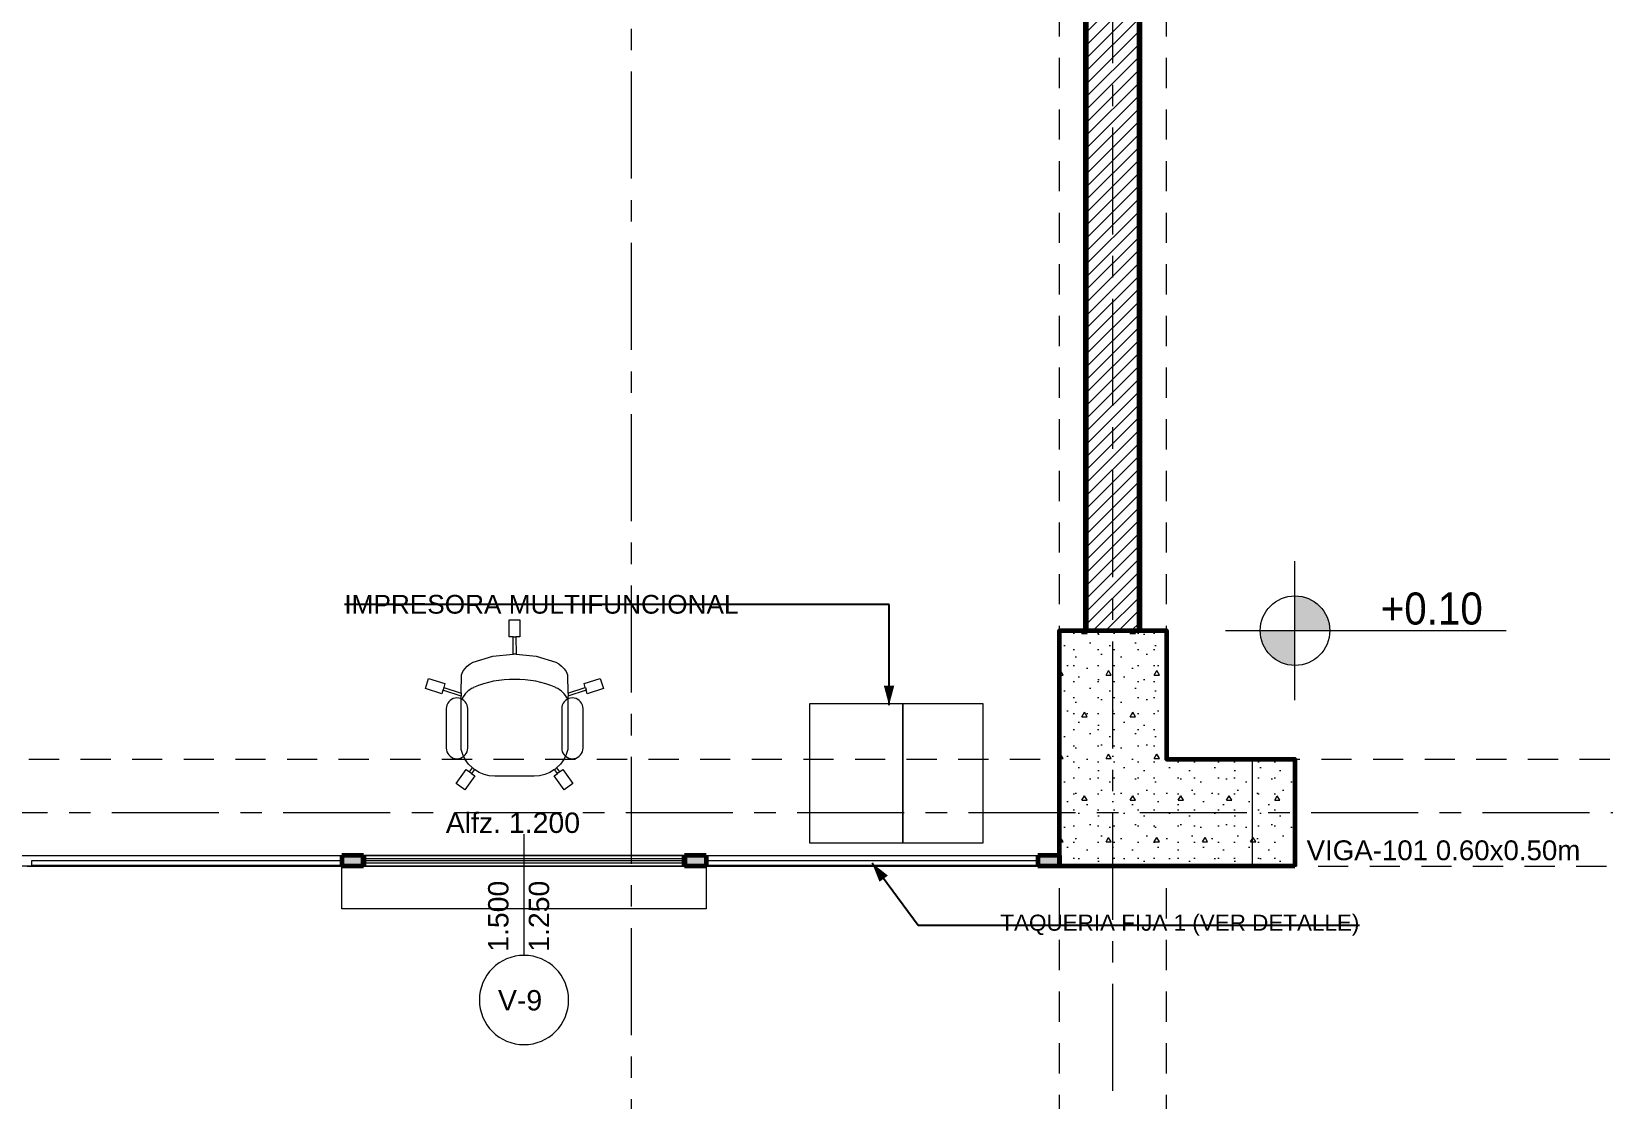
# Model space of a CAD drawing. Header units: inches. Extents: x -38 to 5698, y -33 to 92.
# Drawn here: x 18.27 to 25.61, y 28.61 to 33.6 of the extents above; entities that cross this region are included whole.
import ezdxf

# ---------------------------------------------------------------- set-up
doc = ezdxf.new("R2010")
doc.units = ezdxf.units.IN
doc.header["$MEASUREMENT"] = 0
doc.set_wipeout_variables(frame=1)
for name, pattern in [('Hidden Line', [0.195611, 0.141111, -0.0545]), ('Punto & Raya', [0.65, 0.5, -0.075, 0, -0.075]), ('Wipeout_Contour', [1, 0, -1])]:
    doc.linetypes.add(name, pattern=pattern)
for name, color, linetype in [('02 _ ARQ _ ALB _ Ejes Generales', 7, 'Continuous'), ('02 _ ARQ _ ALB _ Mobiliario', 7, 'Continuous'), ('02 _ ARQ _ ALB _ Muros Interiores', 7, 'Continuous'), ('02 _ ARQ _ ZON _ Espacio.3D', 7, 'Continuous'), ('08 _ STR _ EXT _ 06 Columnas', 7, 'Continuous'), ('08 _ STR _ EXT _ 09 Vigas', 7, 'Continuous'), ('Acabado - Muros', 7, 'Continuous'), ('Estructura - 04 MURO', 253, 'Continuous'), ('Interior - Mobiliario', 7, 'Continuous'), ('Marcador - Secciones', 251, 'Continuous'), ('Notas - Etiquetas', 251, 'Continuous')]:
    doc.layers.add(name, color=color, linetype=linetype)
doc.styles.add('Estilo_Generado_4', font='swisse.ttf')
doc.dimstyles.new('Estilo_Generado__8', dxfattribs={"dimtxt": 0.18, "dimasz": 0.0912, "dimexe": 0.18, "dimexo": 0.0625, "dimgap": 0, "dimtad": 0, "dimtih": 1, "dimtoh": 1, "dimdec": 4, "dimzin": 0, "dimdsep": 46, "dimcen": 0.09, "dimadec": 0, "dimazin": 0, "dimtfac": 1, "dimtdec": 4, "dimtmove": 0, "dimatfit": 3, "dimldrblk": 'ARROWHEAD_5', "dimfxl": 1, "dimtolj": 1, "dimtzin": 0, "dimarcsym": 0})
pattern_1 = [(0, (0, 0), (0, 0.03), [])]

# ---------------------------------------------------------------- blocks, each defined once
blk = doc.blocks.new('ARROWHEAD_5')
at = {"linetype": 'Continuous', "lineweight": 0}
blk.add_hatch(color=0, dxfattribs=at).paths.add_polyline_path([(-1, 0.2679), (0, 0), (-1, -0.2679)])
at = {"color": 0, "linetype": 'Continuous', "lineweight": 0}
blk.add_line((0, 0), (-1, 0), dxfattribs=at)

msp = doc.modelspace()

# ---------------------------------------------------------------- hatches: boundary and pattern name
at = {"linetype": 'Continuous', "lineweight": 13, "true_color": 0x636466}
for points in [[(24.17, 30.8002), (24.3325, 30.8002), (24.3201, 30.8624), (24.2849, 30.9151), (24.2322, 30.9503), (24.17, 30.9627)], [(24.17, 30.8002), (24.0075, 30.8002), (24.0198, 30.738), (24.0551, 30.6853), (24.1078, 30.65), (24.17, 30.6377)]]:
    msp.add_hatch(color=251, dxfattribs=at).paths.add_polyline_path(points)

# ---------------------------------------------------------------- linework, layer by layer
at = {"color": 251, "linetype": 'Continuous', "lineweight": 13, "true_color": 0x636466}
for p, q in [((24.17, 30.4752), (24.17, 31.1252)), ((23.845, 30.8002), (25.1563, 30.8002))]:
    msp.add_line(p, q, dxfattribs=at)
msp.add_circle((24.17, 30.8002), 0.1625, dxfattribs=at)
at = {"layer": '02 _ ARQ _ ALB _ Ejes Generales', "color": 252, "linetype": 'Punto & Raya', "lineweight": 13}
msp.add_line((5.8454, 29.95), (54.57, 29.95), dxfattribs=at)
at = {"layer": '02 _ ARQ _ ALB _ Mobiliario', "color": 175, "linetype": 'Continuous', "lineweight": 13}
for p, q in [((20.5199, 30.7706), (20.5319, 30.7706)), ((20.533, 30.6899), (20.5189, 30.6899)), ((20.1957, 30.5343), (20.1921, 30.5229)), ((20.2771, 30.509), (20.2769, 30.4941)), ((20.7756, 30.509), (20.7759, 30.4941)), ((20.857, 30.5343), (20.8607, 30.5229)), ((20.3135, 30.1426), (20.326, 30.1335)), ((20.7364, 30.1406), (20.7267, 30.1335))]:
    msp.add_line(p, q, dxfattribs=at)
at = {"layer": '02 _ ARQ _ ALB _ Mobiliario', "color": 175, "linetype": 'Continuous', "lineweight": 13, "flags": 128}
for points in [[(20.533, 30.6898), (20.6275, 30.681), (20.718, 30.6521), (20.7326, 30.6443), (20.7457, 30.6342), (20.757, 30.6222), (20.7662, 30.6085), (20.7732, 30.5934), (20.7746, 30.5088), (20.856, 30.5342), (20.8501, 30.5527), (20.9263, 30.577), (20.9415, 30.5293), (20.8653, 30.505), (20.8597, 30.5227), (20.7749, 30.4939), (20.7751, 30.4815), (20.7751, 30.2455), (20.7673, 30.221), (20.7556, 30.198), (20.7405, 30.1771), (20.7223, 30.159), (20.7355, 30.1403), (20.7508, 30.1514), (20.7978, 30.0867), (20.7574, 30.0572), (20.7104, 30.122), (20.7258, 30.1332), (20.7124, 30.1512), (20.6908, 30.1381), (20.6675, 30.1285), (20.643, 30.1226), (20.6179, 30.1206), (20.4331, 30.1206), (20.4079, 30.1226), (20.3834, 30.1285), (20.3601, 30.1381), (20.3386, 30.1512), (20.3252, 30.1332), (20.3406, 30.122), (20.2936, 30.0572), (20.2531, 30.0867), (20.3001, 30.1514), (20.3155, 30.1403), (20.3287, 30.159), (20.3105, 30.1771), (20.2953, 30.198), (20.2837, 30.221), (20.2759, 30.2455), (20.2759, 30.4815), (20.2761, 30.4939), (20.1913, 30.5227), (20.1857, 30.505), (20.1095, 30.5293), (20.1247, 30.577), (20.2009, 30.5527), (20.195, 30.5342), (20.2763, 30.5088), (20.2778, 30.5934), (20.2847, 30.6085), (20.294, 30.6222), (20.3053, 30.6342), (20.3184, 30.6443), (20.333, 30.6521), (20.4239, 30.6811), (20.5189, 30.6898), (20.5199, 30.7706), (20.5009, 30.7706), (20.5009, 30.8507), (20.5509, 30.8507), (20.5509, 30.7706), (20.5319, 30.7706)], [(20.2069, 30.4357), (20.2069, 30.2519), (20.2077, 30.2432), (20.2099, 30.2348), (20.2136, 30.2269), (20.2186, 30.2198), (20.2248, 30.2136), (20.2319, 30.2086), (20.2398, 30.2049), (20.2482, 30.2027), (20.2569, 30.2019), (20.2656, 30.2027), (20.274, 30.2049), (20.2819, 30.2086), (20.289, 30.2136), (20.2952, 30.2198), (20.3002, 30.2269), (20.3039, 30.2348), (20.3061, 30.2432), (20.3069, 30.2519), (20.3069, 30.4357), (20.3061, 30.4444), (20.3039, 30.4528), (20.3002, 30.4608), (20.2952, 30.4679), (20.289, 30.4741), (20.2819, 30.4791), (20.274, 30.4827), (20.2656, 30.485), (20.2569, 30.4858), (20.2482, 30.485), (20.2398, 30.4827), (20.2319, 30.4791), (20.2248, 30.4741), (20.2186, 30.4679), (20.2136, 30.4608), (20.2099, 30.4528), (20.2077, 30.4444)], [(20.7459, 30.4357), (20.7459, 30.2519), (20.7466, 30.2432), (20.7489, 30.2348), (20.7526, 30.2269), (20.7576, 30.2198), (20.7637, 30.2136), (20.7709, 30.2086), (20.7787, 30.2049), (20.7872, 30.2027), (20.7958, 30.2019), (20.8045, 30.2027), (20.8129, 30.2049), (20.8208, 30.2086), (20.828, 30.2136), (20.8341, 30.2198), (20.8391, 30.2269), (20.8428, 30.2348), (20.8451, 30.2432), (20.8458, 30.2519), (20.8458, 30.4357), (20.8451, 30.4444), (20.8428, 30.4528), (20.8391, 30.4608), (20.8341, 30.4679), (20.828, 30.4741), (20.8208, 30.4791), (20.8129, 30.4827), (20.8045, 30.485), (20.7958, 30.4858), (20.7872, 30.485), (20.7787, 30.4827), (20.7709, 30.4791), (20.7637, 30.4741), (20.7576, 30.4679), (20.7526, 30.4608), (20.7489, 30.4528), (20.7466, 30.4444)], [(22.3384, 30.4586), (21.9034, 30.4586), (21.9034, 29.8086), (22.3384, 29.8086)], [(22.3384, 30.4586), (22.3384, 29.8086), (22.7134, 29.8086), (22.7134, 30.4586)]]:
    msp.add_lwpolyline(points, close=True, dxfattribs=at)
at = {"layer": '02 _ ARQ _ ALB _ Mobiliario', "color": 175, "linetype": 'Continuous', "lineweight": 13}
for centre, major_axis, start_param, end_param in [((20.5119, 30.1316), (0, 0.4399), 6.249243, 6.700413), ((20.5408, 30.1316), (0, 0.4399), 5.865957, 6.317127), ((20.3751, 30.4395), (0, 0.1029), 0.413079, 1.168145), ((20.6777, 30.4395), (0, 0.1029), 5.115041, 5.870106), ((20.4339, 30.2826), (0, 0.1616), 2.438731, 2.516703), ((20.6188, 30.2826), (0, 0.1616), 3.766482, 3.844455)]:
    msp.add_ellipse(centre, major_axis=major_axis, ratio=0.999212, start_param=start_param, end_param=end_param, dxfattribs=at)
at = {"layer": '02 _ ARQ _ ALB _ Muros Interiores', "color": 165, "linetype": 'Continuous', "lineweight": 15}
for p, q in [((20.57, 29.2835), (20.57, 29.85)), ((21.32, 29.75), (19.82, 29.75)), ((21.31, 29.735), (19.83, 29.735)), ((21.32, 29.7), (19.82, 29.7)), ((21.31, 29.725), (19.83, 29.725)), ((19.83, 29.715), (21.31, 29.715))]:
    msp.add_line(p, q, dxfattribs=at)
at = {"layer": '02 _ ARQ _ ALB _ Muros Interiores', "color": 7, "linetype": 'Continuous', "lineweight": 80}
for p, q in [((19.82, 29.735), (19.82, 29.75)), ((19.82, 29.735), (19.82, 29.75)), ((19.82, 29.715), (19.82, 29.735)), ((19.82, 29.715), (19.82, 29.735)), ((19.82, 29.715), (19.82, 29.735)), ((21.32, 29.735), (21.32, 29.75)), ((21.32, 29.735), (21.32, 29.75)), ((21.32, 29.715), (21.32, 29.735)), ((21.32, 29.715), (21.32, 29.735)), ((21.32, 29.715), (21.32, 29.735)), ((19.82, 29.7), (19.82, 29.715)), ((19.82, 29.7), (19.82, 29.715)), ((21.32, 29.7), (21.32, 29.715)), ((21.32, 29.7), (21.32, 29.715))]:
    msp.add_line(p, q, dxfattribs=at)
at = {"layer": '02 _ ARQ _ ALB _ Muros Interiores', "color": 165, "linetype": 'Continuous', "lineweight": 25}
for p, q in [((19.83, 29.735), (19.82, 29.735)), ((19.83, 29.715), (19.83, 29.735)), ((21.32, 29.735), (21.31, 29.735)), ((21.31, 29.735), (21.31, 29.715)), ((19.82, 29.715), (19.83, 29.715)), ((21.31, 29.715), (21.32, 29.715))]:
    msp.add_line(p, q, dxfattribs=at)
at = {"layer": '02 _ ARQ _ ALB _ Muros Interiores', "color": 251, "linetype": 'Continuous', "lineweight": 13, "flags": 128}
msp.add_lwpolyline([(20.3615, 29.075, 1), (20.7784, 29.075, 1)], format="xyb", close=True, dxfattribs=at)
at = {"layer": '02 _ ARQ _ ZON _ Espacio.3D', "color": 254, "linetype": 'Continuous', "lineweight": 0, "flags": 128}
msp.add_lwpolyline([(30.07, 39.65), (23.57, 39.65), (23.57, 39), (23.4437, 39), (23.4437, 30.8001), (23.57, 30.8001), (23.57, 30.2), (23.97, 30.2), (23.97, 29.7), (9.07, 29.7)], dxfattribs=at)
msp.add_lwpolyline([(16.57, 39.4), (16.57, 39), (16.57, 31.0001), (16.57, 30.1999), (16.97, 30.1999), (16.97, 29.75), (23.07, 29.75), (23.07, 30.8002), (23.195, 30.8002), (23.195, 39), (23.07, 39), (23.07, 39.4), (22.67, 39.4), (22.67, 39.65), (16.97, 39.65), (16.97, 39.4)], close=True, dxfattribs=at)
at = {"layer": '08 _ STR _ EXT _ 09 Vigas', "color": 251, "linetype": 'Hidden Line', "lineweight": 13}
for p, q in [((23.07, 30.2), (23.07, 39.4)), ((23.57, 30.2), (23.57, 39.4)), ((16.57, 30.2), (23.07, 30.2)), ((23.57, 30.2), (30.07, 30.2)), ((23.07, 17.4), (23.07, 29.7)), ((23.57, 17.4), (23.57, 29.7))]:
    msp.add_line(p, q, dxfattribs=at)
at = {"layer": 'Acabado - Muros', "color": 7, "linetype": 'Continuous', "lineweight": 60}
for p, q in [((19.82, 29.75), (19.82, 29.7)), ((21.32, 29.75), (21.32, 29.7)), ((23.07, 29.75), (23.07, 29.7))]:
    msp.add_line(p, q, dxfattribs=at)
at = {"layer": 'Marcador - Secciones', "color": 251, "linetype": 'Punto & Raya', "lineweight": 13}
msp.add_line((21.07, 46.2111), (21.07, 0.8878), dxfattribs=at)

# ---------------------------------------------------------------- texts
at = {"color": 251, "lineweight": 13, "true_color": 0x636466, "insert": (24.57, 30.8263), "char_height": 0.15, "attachment_point": 7, "style": 'Estilo_Generado_4'}
msp.add_mtext('\\A1;{\\W0.900000x;\\pql;\\fSwis721 Ex BT|b0|i0|c0|p34;+0.10}', dxfattribs=at)
at = {"layer": '02 _ ARQ _ ALB _ Muros Interiores', "color": 251, "lineweight": 25, "char_height": 0.095, "attachment_point": 7, "style": 'Estilo_Generado_4'}
for s, insert in [('\\A1;{\\pql;\\pt0;\\fSwis721 Ex BT|b0|i0|c0|p34;Alfz. 1.200\\fSwis721 Ex BT|b0|i0|c0|p34;\\A1{\\H.66x;\\S^  ;}\\fSwis721 Ex BT|b0|i0|c0|p34;\\fSwis721 Ex BT|b0|i0|c0|p34;}', (20.2047, 29.8275)), ('\\A1;{\\pql;\\pt0;\\fSwis721 Ex BT|b0|i0|c0|p34;V-9\\fSwis721 Ex BT|b0|i0|c0|p34;\\fSwis721 Ex BT|b0|i0|c0|p34;\\fSwis721 Ex BT|b0|i0|c0|p34;}', (20.4484, 29.0249))]:
    msp.add_mtext(s, dxfattribs=dict(at, insert=insert))
at = {"layer": '02 _ ARQ _ ALB _ Muros Interiores', "color": 251, "lineweight": 25, "char_height": 0.095, "attachment_point": 7, "rotation": 90, "style": 'Estilo_Generado_4'}
for s, insert in [('\\A1;{\\pql;\\pt0;\\fSwis721 Ex BT|b0|i0|c0|p34;1.500\\fSwis721 Ex BT|b0|i0|c0|p34;\\A1{\\H.66x;\\S^  ;}\\fSwis721 Ex BT|b0|i0|c0|p34;\\fSwis721 Ex BT|b0|i0|c0|p34;}', (20.525, 29.3)), ('\\A1;{\\pql;\\pt0;\\fSwis721 Ex BT|b0|i0|c0|p34;1.250\\fSwis721 Ex BT|b0|i0|c0|p34;\\A1{\\H.66x;\\S^  ;}\\fSwis721 Ex BT|b0|i0|c0|p34;\\fSwis721 Ex BT|b0|i0|c0|p34;}', (20.715, 29.3))]:
    msp.add_mtext(s, dxfattribs=dict(at, insert=insert))
at = {"layer": 'Notas - Etiquetas', "color": 8, "linetype": 'Continuous', "lineweight": 35, "insert": (19.7312, 30.9226), "char_height": 0.0875, "attachment_point": 4, "style": 'Estilo_Generado_4'}
msp.add_mtext('\\A1;{\\pql;\\fSwis721 Ex BT|b0|i0|c0|p34;IMPRESORA MULTIFUNCIONAL}', dxfattribs=at)
at = {"layer": 'Notas - Etiquetas', "color": 8, "linetype": 'Continuous', "lineweight": 13, "style": 'Estilo_Generado_4'}
for s, insert, char_height, attachment_point in [('\\A1;{\\pql;\\fSwis721 Ex BT|b0|i0|c0|p34;VIGA-101\\fSwis721 Ex BT|b0|i0|c0|p34; \\fSwis721 Ex BT|b0|i0|c0|p34;0.60\\fSwis721 Ex BT|b0|i0|c0|p34;x\\fSwis721 Ex BT|b0|i0|c0|p34;0.50\\fSwis721 Ex BT|b0|i0|c0|p34;m}', (24.2241, 29.7267), 0.0925, 7), ('\\A1;{\\pqr;\\fSwis721 Ex BT|b0|i0|c0|p34;TAQUERIA FIJA 1 (VER DETALLE)\\fSwis721 Ex BT|b0|i0|c0|p34; }', (24.4706, 29.4248), 0.075, 6)]:
    msp.add_mtext(s, dxfattribs=dict(at, insert=insert, char_height=char_height, attachment_point=attachment_point))

# ---------------------------------------------------------------- leaders
at = {"layer": 'Notas - Etiquetas', "color": 8, "linetype": 'Continuous', "lineweight": 13, "annotation_type": 0, "has_hookline": 1, "hookline_direction": 1, "text_width": 2.0495}
msp.add_leader([(22.2745, 30.4522), (22.2745, 30.9226), (19.7312, 30.9226)], dimstyle='Estilo_Generado__8', dxfattribs=at)

# ---------------------------------------------------------------- next in the draw order: wipeouts: each hides what was drawn before it
at = {"color": 254, "linetype": 'Wipeout_Contour', "lineweight": 0, "ltscale": 141.119414}
msp.add_wipeout([(19.72, 29.7), (19.72, 29.75), (18.27, 29.75), (18.27, 29.7)], dxfattribs=at).dxf.layer = 'Acabado - Muros'
at = {"color": 254, "linetype": 'Wipeout_Contour', "lineweight": 0, "ltscale": 148.401896}
msp.add_wipeout([(22.97, 29.7), (22.97, 29.75), (21.42, 29.75), (21.42, 29.7)], dxfattribs=at).dxf.layer = 'Acabado - Muros'
at = {"color": 254, "linetype": 'Wipeout_Contour', "lineweight": 0, "ltscale": 168.062022}
msp.add_wipeout([(23.1937, 30.8002), (23.4437, 30.8001), (23.4437, 39), (23.1937, 39)], dxfattribs=at).dxf.layer = 'Estructura - 04 MURO'

# ---------------------------------------------------------------- next in the draw order: hatches: boundary and pattern name
at = {"layer": '08 _ STR _ EXT _ 06 Columnas', "linetype": 'Continuous', "lineweight": 9}
h = msp.add_hatch(dxfattribs=at)
h.set_pattern_fill('HORMIGÓN_EN_MASA_0002', style=0, pattern_type=2)
h.set_pattern_definition([(0, (0, 0), (0, 0.3897114), [0.024375, -0.200625]), (0, (0.1125, 0.19486), (0, 0.3897114), [0.024375, -0.200625]), (60, (0, 0), (-0.3375, 0.1948557), [0.024375, -0.200625]), (60, (0.225, 0), (-0.3375, 0.1948557), [0.024375, -0.200625]), (120, (0.02437, 0), (0.3375, 0.1948557), [0.024375, -0.200625]), (120, (0.24938, 0), (0.3375, 0.1948557), [0.024375, -0.200625]), (0, (0, 0.0375), (0, 0.075), [0, -0.075, 0, -0.1125]), (45, (0.0375, 0.0375), (-0.05303301, 0.05303301), [0, -0.05625, 0, -0.09375])])
h.paths.add_polyline_path([(24.17, 29.7), (24.17, 30.1999), (23.57, 30.2), (23.57, 30.8001), (23.07, 30.8002), (23.07, 29.7)])
at = {"layer": 'Estructura - 04 MURO', "linetype": 'Continuous', "lineweight": 5}
h = msp.add_hatch(dxfattribs=at)
h.set_pattern_fill('LADRILLO_COMÚN_0002', color=252, style=0, pattern_type=2)
h.set_pattern_definition([(45, (0, 0), (-0.03005204, 0.03005204), [])])
h.paths.add_polyline_path([(23.1937, 30.8002), (23.4437, 30.8001), (23.4437, 39), (23.1937, 39)])

# ---------------------------------------------------------------- next in the draw order: linework, layer by layer
at = {"layer": '02 _ ARQ _ ALB _ Ejes Generales', "color": 252, "linetype": 'Punto & Raya', "lineweight": 13}
msp.add_line((23.32, 3.05), (23.32, 44.9), dxfattribs=at)
at = {"layer": '08 _ STR _ EXT _ 06 Columnas', "color": 7, "linetype": 'Continuous', "lineweight": 60, "flags": 128}
msp.add_lwpolyline([(24.17, 29.7), (23.07, 29.7), (23.07, 30.8002), (23.57, 30.8001), (23.57, 30.2), (24.17, 30.1999)], close=True, dxfattribs=at)
at = {"layer": 'Acabado - Muros', "color": 251, "linetype": 'Continuous', "lineweight": 13, "flags": 128}
for points in [[(18.27, 29.75), (19.72, 29.75)], [(21.42, 29.75), (22.97, 29.75)], [(18.27, 29.7), (19.72, 29.7)], [(21.42, 29.7), (22.97, 29.7)]]:
    msp.add_lwpolyline(points, dxfattribs=at)
at = {"layer": 'Estructura - 04 MURO', "color": 7, "linetype": 'Continuous', "lineweight": 80, "flags": 128}
for points in [[(23.1937, 39), (23.1937, 30.8001)], [(23.4437, 30.8001), (23.4437, 39)]]:
    msp.add_lwpolyline(points, dxfattribs=at)

# ---------------------------------------------------------------- next in the draw order: wipeouts: each hides what was drawn before it
at = {"color": 254, "linetype": 'Wipeout_Contour', "lineweight": 0, "ltscale": 141.086084}
msp.add_wipeout([(19.72, 29.705), (19.72, 29.725), (18.27, 29.725), (18.27, 29.705)], dxfattribs=at).dxf.layer = 'Acabado - Muros'
at = {"color": 254, "linetype": 'Wipeout_Contour', "lineweight": 0, "ltscale": 148.37022}
msp.add_wipeout([(22.97, 29.705), (22.97, 29.725), (21.42, 29.725), (21.42, 29.705)], dxfattribs=at).dxf.layer = 'Acabado - Muros'

# ---------------------------------------------------------------- next in the draw order: hatches: boundary and pattern name
at = {"layer": 'Acabado - Muros', "linetype": 'Continuous', "lineweight": 0}
for points in [[(19.72, 29.7), (19.82, 29.7), (19.82, 29.75), (19.72, 29.75)], [(21.42, 29.7), (21.42, 29.75), (21.32, 29.75), (21.32, 29.7)], [(22.97, 29.7), (23.07, 29.7), (23.07, 29.75), (22.97, 29.75)]]:
    msp.add_hatch(color=254, dxfattribs=at).paths.add_polyline_path(points)
h = msp.add_hatch(dxfattribs=at)
h.set_pattern_fill('CONTRACHAPADO_0002', color=254, style=0, pattern_type=2)
h.set_pattern_definition(pattern_1)
h.paths.add_polyline_path([(19.72, 29.705), (19.72, 29.725), (18.27, 29.725), (18.27, 29.705)])
h = msp.add_hatch(dxfattribs=at)
h.set_pattern_fill('CONTRACHAPADO_0002', color=254, style=0, pattern_type=2)
h.set_pattern_definition(pattern_1)
h.paths.add_polyline_path([(22.97, 29.705), (22.97, 29.725), (21.42, 29.725), (21.42, 29.705)])

# ---------------------------------------------------------------- next in the draw order: linework, layer by layer
at = {"layer": '08 _ STR _ EXT _ 09 Vigas', "color": 251, "linetype": 'Hidden Line', "lineweight": 13}
msp.add_line((9.57, 29.7), (30.07, 29.7), dxfattribs=at)
at = {"layer": 'Acabado - Muros', "color": 7, "linetype": 'Continuous', "lineweight": 60}
for p, q in [((19.72, 29.75), (19.72, 29.7)), ((19.82, 29.75), (19.72, 29.75)), ((21.42, 29.75), (21.32, 29.75)), ((21.42, 29.75), (21.42, 29.7)), ((22.97, 29.75), (22.97, 29.7)), ((23.07, 29.75), (22.97, 29.75)), ((19.82, 29.7), (19.72, 29.7)), ((21.42, 29.7), (21.32, 29.7)), ((23.07, 29.7), (22.97, 29.7))]:
    msp.add_line(p, q, dxfattribs=at)
at = {"layer": 'Acabado - Muros', "color": 7, "linetype": 'Continuous', "lineweight": 13, "flags": 128}
for points in [[(19.72, 29.705), (19.72, 29.725), (18.27, 29.725), (18.27, 29.705)], [(22.97, 29.705), (22.97, 29.725), (21.42, 29.725), (21.42, 29.705)]]:
    msp.add_lwpolyline(points, close=True, dxfattribs=at)
at = {"layer": 'Interior - Mobiliario', "color": 175, "linetype": 'Continuous', "lineweight": 13, "flags": 128}
msp.add_lwpolyline([(19.72, 29.7), (21.42, 29.7), (21.42, 29.5001), (19.72, 29.5001)], close=True, dxfattribs=at)

# ---------------------------------------------------------------- next in the draw order: leaders
at = {"layer": 'Notas - Etiquetas', "color": 8, "linetype": 'Continuous', "lineweight": 13, "annotation_type": 0, "has_hookline": 1, "hookline_direction": 0, "text_width": 1.8382}
msp.add_leader([(22.195, 29.715), (22.4106, 29.4248), (24.4706, 29.4248)], dimstyle='Estilo_Generado__8', dxfattribs=at)

doc.saveas('drawing.dxf')
